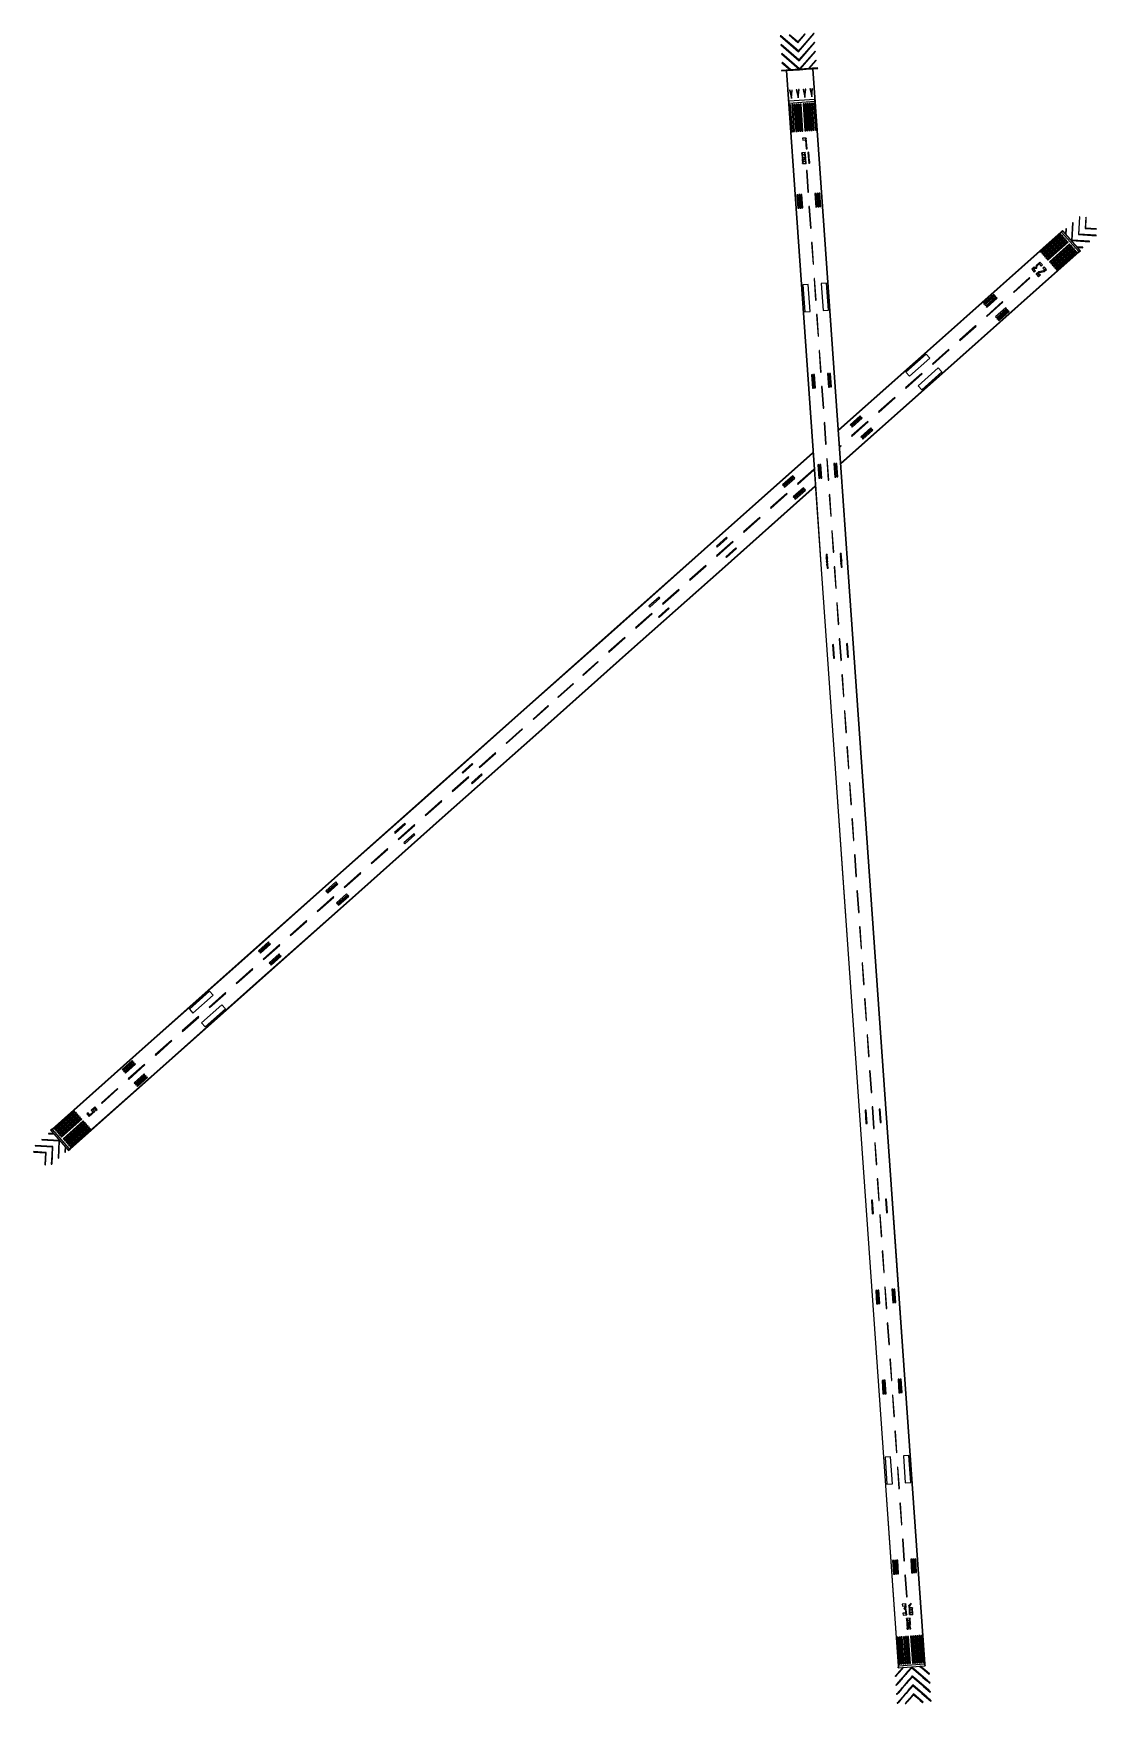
# Model space of a CAD drawing. Extents: x -9400 to 1633, y -9229 to 1165.
# Drawn here: x -4255 to 1633, y -8882 to 371 of the extents above; entities that cross this region are included whole.
import ezdxf

# ---------------------------------------------------------------- set-up
doc = ezdxf.new("R2010")
doc.units = 0

msp = doc.modelspace()

# ---------------------------------------------------------------- linework, layer by layer
at = {"layer": 'mg_to_dxf', "color": 251}
for points in [[(-18.89, 269.34), (69.23, 370.75), (65, 370.45), (-19.19, 273.57)], [(-19.19, 273.57), (-116.07, 357.76), (-120.3, 357.46), (-18.89, 269.34)], [(-15.69, 223.69), (-114.84, 309.85), (-116.8, 307.58), (-15.39, 219.46)], [(-22.68, 323.45), (-66.19, 361.25), (-70.42, 360.96), (-22.39, 319.22)], [(-22.39, 319.22), (19.35, 367.25), (15.12, 366.96), (-22.68, 323.45)], [(-15.39, 219.46), (72.73, 320.87), (70.47, 322.84), (-15.69, 223.69)], [(-111.34, 259.97), (-113.31, 257.7), (-15.1, 172.37), (-12.19, 173.82)], [(-64.97, 168.87), (-60.74, 169.17), (-107.84, 210.09), (-109.81, 207.83)], [(-12.19, 173.82), (-9.11, 172.79), (76.23, 271), (73.96, 272.96)], [(36.54, 175.99), (40.77, 176.28), (79.73, 221.12), (77.46, 223.09)], [(-86.92, 167.33), (-111.86, 165.58), (-111.65, 162.59), (-86.71, 164.34)], [(-83.72, 164.55), (-83.93, 167.54), (-86.92, 167.33), (-86.71, 164.34)], [(-44.98, -387.84), (-83.72, 164.55), (-86.71, 164.34), (-47.97, -388.05)], [(-64.97, 168.87), (-83.93, 167.54), (-83.72, 164.55)], [(-83.72, 164.55), (-47.8, 167.06), (-60.74, 169.17), (-64.97, 168.87)], [(-15.1, 172.37), (-60.74, 169.17), (-47.8, 167.06), (-11.89, 169.58)], [(-47.8, 167.06), (-11.89, 169.58), (24.02, 172.1)], [(-9.11, 172.79), (-12.19, 173.82), (-15.1, 172.37)], [(-11.89, 169.58), (-9.11, 172.79), (-15.1, 172.37)], [(-11.89, 169.58), (24.02, 172.1), (36.54, 175.99), (-9.11, 172.79)], [(24.02, 172.1), (59.93, 174.62), (40.77, 176.28), (36.54, 175.99)], [(59.93, 174.62), (59.72, 177.61), (40.77, 176.28)], [(62.71, 177.82), (59.72, 177.61), (59.93, 174.62), (62.92, 174.83)], [(101.66, -377.56), (62.92, 174.83), (59.93, 174.62), (98.67, -377.77)], [(87.86, 176.58), (87.65, 179.57), (62.71, 177.82), (62.92, 174.83)], [(71.82, 5.04), (-71.82, -5.04), (-71.12, -15.01), (72.52, -4.94)], [(-58.44, 29.23), (-64.87, 56.09), (-67.79, 55.39), (-57.16, 11.03)], [(-57.16, 11.03), (-52.83, 56.44), (-55.81, 56.73), (-58.44, 29.23)], [(-21.03, 31.86), (-27.47, 58.72), (-30.38, 58.02), (-19.75, 13.65)], [(-19.75, 13.65), (-15.42, 59.07), (-18.41, 59.35), (-21.03, 31.86)], [(16.38, 34.48), (9.94, 61.34), (7.02, 60.64), (17.65, 16.27)], [(17.65, 16.27), (21.99, 61.69), (19, 61.97), (16.38, 34.48)], [(53.79, 37.1), (47.35, 63.96), (44.43, 63.26), (55.06, 18.9)], [(55.06, 18.9), (59.4, 64.31), (56.41, 64.6), (53.79, 37.1)], [(-56.94, -174.41), (-51.2, -174.01), (-61.7, -24.38), (-67.43, -24.78)], [(-45.47, -173.61), (-39.73, -173.2), (-50.22, -23.57), (-55.96, -23.97)], [(-38.75, -22.77), (-44.49, -23.17), (-33.99, -172.8), (-28.26, -172.4)], [(-22.52, -172), (-16.79, -171.59), (-27.28, -21.96), (-33.02, -22.36)], [(-15.81, -21.16), (-21.54, -21.56), (-11.05, -171.19), (-5.31, -170.79)], [(0.42, -170.39), (6.16, -169.99), (-4.34, -20.35), (-10.07, -20.76)], [(17.63, -169.18), (23.36, -168.78), (12.87, -19.15), (7.14, -19.55)], [(29.1, -168.38), (34.84, -167.97), (24.34, -18.34), (18.61, -18.74)], [(40.57, -167.57), (46.31, -167.17), (35.81, -17.54), (30.08, -17.94)], [(47.29, -16.73), (41.55, -17.14), (52.04, -166.77), (57.78, -166.37)], [(58.76, -15.93), (53.02, -16.33), (63.52, -165.96), (69.25, -165.56)], [(74.99, -165.16), (80.72, -164.76), (70.23, -15.12), (64.49, -15.53)], [(24.67, -208.79), (4.72, -210.19), (5.42, -220.16), (20.38, -219.11)], [(20.38, -219.11), (23.88, -268.99), (28.86, -268.64), (24.67, -208.79)], [(19.29, -289.36), (-0.66, -290.76), (5.03, -300.38), (15, -299.68)], [(5.21, -324.43), (5.21, -324.43), (-0.66, -290.76), (1.47, -321.18)], [(6.36, -319.34), (6.36, -319.34), (-0.66, -290.76), (5.21, -324.43)], [(6.36, -319.34), (6.36, -319.34), (5.03, -300.38), (-0.66, -290.76)], [(1.96, -328.17), (1.96, -328.17), (7.06, -329.31), (5.21, -324.43)], [(3.54, -350.61), (3.54, -350.61), (7.06, -329.31), (1.96, -328.17)], [(7.83, -340.29), (7.83, -340.29), (7.06, -329.31), (3.54, -350.61)], [(17.8, -339.59), (7.83, -340.29), (3.54, -350.61), (23.49, -349.21)], [(7.06, -329.31), (6.36, -319.34), (5.21, -324.43)], [(17.03, -328.61), (16.33, -318.64), (6.36, -319.34), (7.06, -329.31)], [(15, -299.68), (20.36, -304.57), (19.29, -289.36)], [(21.42, -319.78), (20.36, -304.57), (15, -299.68), (16.33, -318.64)], [(16.33, -318.64), (16.68, -323.63), (18.18, -323.52), (21.42, -319.78)], [(21.91, -326.77), (18.18, -323.52), (16.68, -323.63), (17.03, -328.61)], [(23.49, -349.21), (21.91, -326.77), (17.03, -328.61), (17.8, -339.59)], [(42.74, -337.84), (39.24, -287.96), (34.25, -288.31), (38.45, -348.16)], [(38.45, -348.16), (43.44, -347.81), (42.74, -337.84)], [(45.3, -345.69), (44.73, -337.7), (42.74, -337.84), (43.44, -347.81)], [(-6.24, -940.23), (-44.98, -387.84), (-47.97, -388.05), (-9.23, -940.44)], [(28.78, -388.94), (25.79, -389.15), (34.18, -508.86), (37.18, -508.65)], [(140.4, -929.94), (101.66, -377.56), (98.67, -377.77), (137.41, -930.15)], [(-21.48, -522.78), (-27.46, -523.2), (-22.22, -598.02), (-16.23, -597.6)], [(-10.51, -522.01), (-16.49, -522.43), (-11.24, -597.25), (-5.26, -596.83)], [(-0.27, -596.48), (5.71, -596.06), (0.47, -521.24), (-5.52, -521.66)], [(77.54, -591.02), (83.52, -590.6), (78.28, -515.79), (72.29, -516.21)], [(89.25, -515.02), (83.26, -515.44), (88.51, -590.25), (94.5, -589.83)], [(99.48, -589.48), (105.47, -589.06), (100.22, -514.25), (94.24, -514.67)], [(48.17, -708.37), (51.17, -708.16), (42.77, -588.45), (39.78, -588.66)], [(1534.79, -741.18), (1540.4, -645.34), (1537.41, -645.17), (1531.62, -743.99)], [(1568.98, -710.77), (1572.16, -707.95), (1575.52, -650.41), (1572.7, -647.23)], [(778.84, -1317.17), (1438.94, -730.07), (1436.95, -727.83), (776.85, -1314.92)], [(1321.38, -838.64), (1325.2, -842.94), (1437.28, -743.25), (1433.46, -738.96)], [(1438.94, -730.07), (1446.41, -723.42), (1444.42, -721.18), (1436.95, -727.83)], [(1446.41, -723.42), (1438.94, -730.07), (1534.64, -837.67), (1542.11, -831.02)], [(1465.68, -711.8), (1462.69, -711.63), (1461.03, -739.86), (1463.85, -743.03)], [(1497.43, -774.4), (1503.04, -678.57), (1500.05, -678.4), (1494.26, -777.22)], [(1568.98, -710.77), (1632.52, -714.48), (1629.7, -711.31), (1572.16, -707.95)], [(56.76, -787.96), (53.77, -788.17), (62.17, -907.88), (65.16, -907.67)], [(1329.02, -847.24), (1332.84, -851.53), (1444.93, -751.85), (1441.11, -747.55)], [(1452.57, -760.44), (1448.75, -756.14), (1336.67, -855.83), (1340.49, -860.13)], [(1460.21, -769.03), (1456.39, -764.74), (1344.31, -864.42), (1348.13, -868.72)], [(1467.85, -777.63), (1464.03, -773.33), (1351.95, -873.02), (1355.77, -877.31)], [(1359.59, -881.61), (1363.41, -885.91), (1475.5, -786.22), (1471.68, -781.92)], [(1371.06, -894.5), (1374.88, -898.8), (1486.96, -799.11), (1483.14, -794.81)], [(1494.6, -807.7), (1490.78, -803.4), (1378.7, -903.09), (1382.52, -907.39)], [(1502.25, -816.29), (1498.43, -812), (1386.34, -911.68), (1390.16, -915.98)], [(1509.89, -824.89), (1506.07, -820.59), (1393.99, -920.28), (1397.81, -924.57)], [(1405.45, -933.17), (1517.53, -833.48), (1513.71, -829.18), (1401.63, -928.87)], [(1497.43, -774.4), (1494.26, -777.22), (1593.09, -783.01), (1593.26, -780.01)], [(1555.73, -816.24), (1555.9, -813.24), (1524.67, -811.41), (1527.49, -814.58)], [(1534.79, -741.18), (1531.62, -743.99), (1630.45, -749.78), (1630.63, -746.78)], [(1536.63, -839.91), (1544.11, -833.27), (1542.11, -831.02), (1534.64, -837.67)], [(876.53, -1427.01), (1536.63, -839.91), (1534.64, -837.67), (874.54, -1424.77)], [(1274.24, -936.11), (1285.03, -933.2), (1288.73, -929.92), (1286.94, -924.81)], [(1286.94, -924.81), (1288.73, -929.92), (1301.48, -930.62), (1296.79, -925.35)], [(1297.4, -915.51), (1296.79, -925.35), (1302.26, -917.88)], [(1301.48, -930.62), (1302.26, -917.88), (1296.79, -925.35)], [(1302.26, -917.88), (1314.92, -906.62), (1319.07, -896.24), (1297.4, -915.51)], [(1314.92, -906.62), (1324.89, -917.83), (1332.36, -911.18), (1319.07, -896.24)], [(1355.62, -937.33), (1342.33, -922.39), (1334.86, -929.04), (1344.35, -939.7)], [(1525.17, -842.07), (1521.35, -837.78), (1409.27, -937.46), (1413.09, -941.76)], [(32.5, -1492.61), (-6.24, -940.23), (-9.23, -940.44), (29.51, -1492.82)], [(70.76, -987.47), (67.76, -987.68), (76.16, -1107.39), (79.15, -1107.18)], [(137.2, -1012.88), (107.27, -1014.98), (117.76, -1164.61), (147.69, -1162.52)], [(179.14, -1482.33), (140.4, -929.94), (137.41, -930.15), (176.15, -1482.54)], [(1263.62, -984.36), (1261.63, -982.12), (1171.96, -1061.87), (1173.96, -1064.11)], [(1287.53, -951.06), (1295, -944.41), (1285.03, -933.2), (1274.24, -936.11)], [(1308.8, -959.93), (1315.53, -953.94), (1311.79, -949.55), (1297.5, -962.26)], [(1314.46, -966.28), (1308.8, -959.93), (1297.5, -962.26), (1310.79, -977.21)], [(1310.79, -977.21), (1322.75, -966.58), (1318.94, -962.3), (1314.46, -966.28)], [(1339.21, -944.27), (1311.79, -949.55), (1315.53, -953.94), (1342.92, -948.63)], [(1344.35, -939.7), (1339.21, -944.27), (1342.92, -948.63), (1355.62, -937.33)], [(16.01, -1171.75), (45.94, -1169.65), (35.45, -1020.02), (5.52, -1022.12)], [(1007.14, -1124.83), (1011.12, -1129.31), (1067.16, -1079.47), (1063.18, -1074.98)], [(1014.45, -1133.05), (1018.43, -1137.53), (1074.47, -1087.69), (1070.49, -1083.2)], [(1081.78, -1095.9), (1077.8, -1091.42), (1021.76, -1141.27), (1025.74, -1145.75)], [(84.75, -1186.98), (81.75, -1187.19), (90.15, -1306.9), (93.14, -1306.69)], [(1022.52, -1194.79), (1024.51, -1197.03), (1114.18, -1117.28), (1112.18, -1115.04)], [(1073.59, -1199.55), (1077.58, -1204.03), (1133.62, -1154.19), (1129.63, -1149.7)], [(1140.93, -1162.41), (1136.94, -1157.92), (1080.9, -1207.77), (1084.89, -1212.25)], [(1088.21, -1215.99), (1092.2, -1220.47), (1148.24, -1170.63), (1144.26, -1166.14)], [(873.08, -1327.7), (875.07, -1329.94), (964.74, -1250.2), (962.74, -1247.95)], [(104.14, -1506.41), (107.13, -1506.2), (98.74, -1386.49), (95.75, -1386.7)], [(203.18, -1825.14), (203.45, -1828.92), (778.84, -1317.17), (776.85, -1314.92)], [(723.63, -1460.62), (725.63, -1462.86), (815.29, -1383.11), (813.3, -1380.87)], [(216.17, -2010.32), (216.43, -2014.1), (876.53, -1427.01), (874.54, -1424.77)], [(576.16, -1505.46), (596.09, -1527.88), (708.18, -1428.19), (688.24, -1405.78)], [(71.24, -2045), (32.5, -1492.61), (29.51, -1492.82), (68.25, -2045.21)], [(64.7, -1594.38), (59.45, -1519.56), (53.47, -1519.98), (58.71, -1594.8)], [(69.69, -1594.03), (75.67, -1593.61), (70.42, -1518.79), (64.44, -1519.21)], [(147.5, -1588.57), (153.48, -1588.15), (148.23, -1513.34), (142.25, -1513.76)], [(159.21, -1512.57), (153.22, -1512.99), (158.47, -1587.8), (164.45, -1587.38)], [(217.88, -2034.71), (179.14, -1482.33), (176.15, -1482.54), (214.89, -2034.92)], [(574.19, -1593.53), (576.18, -1595.78), (665.85, -1516.03), (663.85, -1513.79)], [(756.03, -1481.99), (643.94, -1581.68), (663.88, -1604.1), (775.96, -1504.41)], [(118.13, -1705.92), (121.13, -1705.71), (112.73, -1586), (109.74, -1586.21)], [(424.74, -1726.45), (426.74, -1728.69), (516.4, -1648.94), (514.41, -1646.7)], [(267.23, -1797.62), (271.21, -1802.11), (327.26, -1752.26), (323.27, -1747.78)], [(274.54, -1805.84), (278.53, -1810.33), (334.57, -1760.48), (330.58, -1756)], [(132.12, -1905.43), (135.12, -1905.22), (126.72, -1785.51), (123.73, -1785.72)], [(275.3, -1859.37), (277.29, -1861.61), (366.96, -1781.86), (364.97, -1779.62)], [(326.37, -1864.13), (330.36, -1868.61), (386.4, -1818.77), (382.42, -1814.28)], [(389.73, -1822.5), (333.69, -1872.35), (337.67, -1876.83), (393.71, -1826.99)], [(217.52, -1914.77), (215.52, -1912.53), (209.68, -1917.73), (209.94, -1921.51)], [(61.91, -1954.81), (61.64, -1951.03), (-540.76, -2486.81), (-538.76, -2489.05)], [(94.43, -2018.34), (88.45, -2018.76), (93.69, -2093.57), (99.68, -2093.16)], [(105.4, -2017.57), (99.42, -2017.99), (104.67, -2092.81), (110.65, -2092.39)], [(146.12, -2104.94), (149.11, -2104.73), (140.71, -1985.02), (137.72, -1985.23)], [(183.21, -2012.11), (177.23, -2012.53), (182.47, -2087.35), (188.46, -2086.93)], [(194.19, -2011.34), (188.2, -2011.76), (193.45, -2086.58), (199.43, -2086.16)], [(256.62, -2587.1), (217.88, -2034.71), (214.89, -2034.92), (253.63, -2587.31)], [(-106.38, -2129.91), (-102.39, -2134.4), (-46.35, -2084.55), (-50.34, -2080.07)], [(-39.04, -2092.77), (-43.03, -2088.29), (-99.07, -2138.13), (-95.08, -2142.62)], [(68.07, -2047.69), (66.08, -2045.45), (-23.59, -2125.2), (-21.59, -2127.44)], [(109.98, -2597.38), (71.24, -2045), (68.25, -2045.21), (106.99, -2597.59)], [(-441.07, -2598.89), (74.89, -2139.99), (74.63, -2136.21), (-443.06, -2596.65)], [(-173.03, -2258.11), (-171.04, -2260.36), (-81.37, -2180.61), (-83.36, -2178.36)], [(12.79, -2151.06), (8.81, -2146.57), (-47.23, -2196.42), (-43.25, -2200.9)], [(20.11, -2159.28), (16.12, -2154.79), (-39.92, -2204.64), (-35.94, -2209.12)], [(160.11, -2304.45), (163.1, -2304.24), (154.71, -2184.53), (151.71, -2184.74)], [(-230.81, -2313.52), (-232.81, -2311.28), (-322.47, -2391.03), (-320.48, -2393.27)], [(174.1, -2503.96), (177.09, -2503.75), (168.7, -2384.04), (165.7, -2384.25)], [(-540.76, -2486.81), (-1056.72, -2945.7), (-1054.72, -2947.95), (-538.76, -2489.05)], [(-472.68, -2470.42), (-468.69, -2474.91), (-412.65, -2425.06), (-416.64, -2420.58)], [(-471.92, -2523.95), (-469.92, -2526.19), (-380.26, -2446.44), (-382.25, -2444.2)], [(-420.84, -2528.71), (-416.86, -2533.19), (-360.81, -2483.35), (-364.8, -2478.86)], [(-529.7, -2579.35), (-531.7, -2577.11), (-621.36, -2656.86), (-619.37, -2659.1)], [(135.71, -2535.47), (140.38, -2516.34), (134.4, -2516.76)], [(141.69, -2535.05), (140.38, -2516.34), (135.71, -2535.47)], [(137.02, -2554.17), (141.69, -2535.05), (135.71, -2535.47)], [(143.01, -2553.75), (141.69, -2535.05), (137.02, -2554.17)], [(138.33, -2572.88), (138.33, -2572.88), (143.01, -2553.75), (137.02, -2554.17)], [(138.33, -2572.88), (138.33, -2572.88), (144.32, -2572.46), (143.01, -2553.75)], [(138.33, -2572.88), (138.33, -2572.88), (145.63, -2591.16), (144.32, -2572.46)], [(138.33, -2572.88), (138.33, -2572.88), (139.64, -2591.58), (145.63, -2591.16)], [(182.69, -2583.55), (179.7, -2583.76), (188.09, -2703.47), (191.08, -2703.26)], [(212.21, -2511.31), (213.52, -2530.01), (218.19, -2510.89)], [(218.19, -2510.89), (213.52, -2530.01), (219.5, -2529.59)], [(219.5, -2529.59), (213.52, -2530.01), (214.83, -2548.72), (220.82, -2548.3)], [(214.83, -2548.72), (216.14, -2567.42), (220.82, -2548.3)], [(220.82, -2548.3), (216.14, -2567.42), (222.13, -2567)], [(216.14, -2567.42), (217.45, -2586.12), (223.44, -2585.7), (222.13, -2567)], [(295.36, -3139.49), (256.62, -2587.1), (253.63, -2587.31), (292.36, -3139.7)], [(-957.03, -3057.79), (-441.07, -2598.89), (-443.06, -2596.65), (-959.03, -3055.55)], [(148.72, -3149.77), (109.98, -2597.38), (106.99, -2597.59), (145.72, -3149.98)], [(-846.29, -2802.71), (-842.3, -2807.2), (-786.26, -2757.35), (-790.25, -2752.87)], [(-770.8, -2789.78), (-768.81, -2792.02), (-679.14, -2712.27), (-681.14, -2710.03)], [(-828.59, -2845.18), (-830.58, -2842.94), (-920.25, -2922.69), (-918.25, -2924.93)], [(-734.42, -2815.63), (-738.41, -2811.15), (-794.45, -2860.99), (-790.46, -2865.48)], [(196.68, -2783.06), (193.69, -2783.27), (202.08, -2902.98), (205.08, -2902.77)], [(-1056.72, -2945.7), (-1572.68, -3404.6), (-1570.69, -3406.85), (-1054.72, -2947.95)], [(-978.03, -2978.1), (-980.03, -2975.86), (-1069.69, -3055.61), (-1067.7, -3057.85)], [(169.38, -3015.54), (174.62, -3090.36), (180.61, -3089.94), (175.36, -3015.12)], [(216.07, -3102.49), (219.07, -3102.28), (210.67, -2982.57), (207.68, -2982.78)], [(252.43, -3084.9), (258.42, -3084.48), (253.17, -3009.66), (247.19, -3010.08)], [(-1472.99, -3516.69), (-957.03, -3057.79), (-959.03, -3055.55), (-1474.99, -3514.44)], [(-1129.47, -3108.77), (-1213.16, -3183.21), (-1211.16, -3185.45), (-1127.48, -3111.02)], [(334.1, -3691.87), (295.36, -3139.49), (292.36, -3139.7), (331.1, -3692.08)], [(-1264.96, -3233.3), (-1266.96, -3231.06), (-1350.65, -3305.49), (-1348.65, -3307.73)], [(187.46, -3702.16), (148.72, -3149.77), (145.72, -3149.98), (184.46, -3702.37)], [(224.66, -3182.08), (221.67, -3182.29), (230.07, -3302), (233.06, -3301.79)], [(-1572.68, -3404.6), (-2088.64, -3863.5), (-2086.65, -3865.74), (-1570.69, -3406.85)], [(-1402.45, -3355.58), (-1404.45, -3353.34), (-1488.13, -3427.77), (-1486.14, -3430.01)], [(238.66, -3381.59), (235.66, -3381.8), (244.06, -3501.51), (247.05, -3501.3)], [(-1988.96, -3975.59), (-1472.99, -3516.69), (-1474.99, -3514.44), (-1990.95, -3973.34)], [(-1547.91, -3480.94), (-1637.58, -3560.69), (-1635.58, -3562.93), (-1545.92, -3483.18)], [(252.65, -3581.1), (249.65, -3581.31), (258.05, -3701.02), (261.04, -3700.81)], [(-1881.44, -3723.38), (-1877.45, -3727.86), (-1821.41, -3678.02), (-1825.39, -3673.53)], [(-1695.36, -3616.1), (-1697.36, -3613.85), (-1787.02, -3693.6), (-1785.03, -3695.85)], [(372.83, -4244.26), (334.1, -3691.87), (331.1, -3692.08), (369.84, -4244.47)], [(-1936.47, -3826.52), (-1934.47, -3828.76), (-1844.81, -3749.01), (-1846.8, -3746.77)], [(-1769.57, -3736.3), (-1773.56, -3731.81), (-1829.6, -3781.66), (-1825.61, -3786.14)], [(226.19, -4254.54), (187.46, -3702.16), (184.46, -3702.37), (223.2, -4254.75)], [(266.64, -3780.61), (263.65, -3780.82), (272.04, -3900.53), (275.03, -3900.32)], [(-2088.64, -3863.5), (-2604.61, -4322.4), (-2602.61, -4324.64), (-2086.65, -3865.74)], [(-1994.25, -3881.93), (-1996.24, -3879.69), (-2085.91, -3959.44), (-2083.92, -3961.68)], [(-2504.92, -4434.48), (-1988.96, -3975.59), (-1990.95, -3973.34), (-2506.91, -4432.24)], [(-2255.04, -4055.66), (-2251.06, -4060.15), (-2195.02, -4010.3), (-2199, -4005.82)], [(-2235.35, -4092.35), (-2233.36, -4094.59), (-2143.69, -4014.84), (-2145.69, -4012.6)], [(-2143.18, -4068.59), (-2147.17, -4064.1), (-2203.21, -4113.95), (-2199.22, -4118.43)], [(280.63, -3980.12), (277.64, -3980.33), (286.03, -4100.04), (289.03, -4099.83)], [(-2384.8, -4225.27), (-2382.8, -4227.51), (-2293.14, -4147.76), (-2295.13, -4145.52)], [(264.93, -4806.93), (226.19, -4254.54), (223.2, -4254.75), (261.94, -4807.14)], [(300.02, -4299.54), (303.02, -4299.33), (294.62, -4179.63), (291.63, -4179.84)], [(411.57, -4796.64), (372.83, -4244.26), (369.84, -4244.47), (408.58, -4796.85)], [(-2604.61, -4322.4), (-3120.57, -4781.3), (-3118.57, -4783.54), (-2602.61, -4324.64)], [(-2575.94, -4334.37), (-2579.92, -4329.89), (-2635.96, -4379.73), (-2631.98, -4384.22)], [(-2628.65, -4387.95), (-2624.67, -4392.44), (-2568.63, -4342.59), (-2572.61, -4338.11)], [(-2442.58, -4280.67), (-2444.57, -4278.43), (-2534.24, -4358.18), (-2532.25, -4360.42)], [(-3020.88, -4893.38), (-2504.92, -4434.48), (-2506.91, -4432.24), (-3022.88, -4891.14)], [(-2592.02, -4413.59), (-2594.02, -4411.35), (-2683.68, -4491.1), (-2681.69, -4493.34)], [(-2576.82, -4446.24), (-2572.83, -4450.72), (-2516.79, -4400.88), (-2520.78, -4396.39)], [(-2509.48, -4409.1), (-2513.47, -4404.61), (-2569.51, -4454.46), (-2565.52, -4458.94)], [(308.61, -4379.14), (305.62, -4379.35), (314.02, -4499.06), (317.01, -4498.85)], [(-2833.13, -4624.01), (-2831.13, -4626.26), (-2741.47, -4546.51), (-2743.46, -4544.26)], [(322.61, -4578.65), (319.61, -4578.86), (328.01, -4698.56), (331, -4698.35)], [(-3009.57, -4712.02), (-3005.59, -4716.51), (-2949.54, -4666.66), (-2953.53, -4662.18)], [(-3002.26, -4720.24), (-2998.28, -4724.73), (-2942.23, -4674.88), (-2946.22, -4670.4)], [(-2982.57, -4756.93), (-2980.58, -4759.17), (-2890.91, -4679.42), (-2892.9, -4677.18)], [(-3120.57, -4781.3), (-3636.53, -5240.2), (-3634.54, -5242.44), (-3118.57, -4783.54)], [(-3132.01, -4889.85), (-3130.02, -4892.09), (-3040.35, -4812.34), (-3042.35, -4810.1)], [(-2950.43, -4778.53), (-2946.44, -4783.01), (-2890.4, -4733.17), (-2894.38, -4728.68)], [(-2883.09, -4741.39), (-2887.07, -4736.9), (-2943.12, -4786.75), (-2939.13, -4791.23)], [(303.67, -5359.31), (264.93, -4806.93), (261.94, -4807.14), (300.68, -5359.52)], [(336.6, -4778.16), (333.6, -4778.37), (342, -4898.08), (344.99, -4897.87)], [(450.31, -5349.03), (411.57, -4796.64), (408.58, -4796.85), (447.32, -5349.24)], [(-3536.84, -5352.28), (-3020.88, -4893.38), (-3022.88, -4891.14), (-3538.84, -5350.04)], [(-3259.8, -4957.33), (-3279.74, -4934.91), (-3391.82, -5034.6), (-3371.88, -5057.02)], [(-3281.46, -5022.76), (-3279.46, -5025), (-3189.8, -4945.25), (-3191.79, -4943.01)], [(355.99, -5097.58), (358.98, -5097.38), (350.59, -4977.67), (347.6, -4977.88)], [(-3339.24, -5078.17), (-3341.24, -5075.93), (-3430.9, -5155.68), (-3428.91, -5157.92)], [(-3324.04, -5110.82), (-3304.1, -5133.23), (-3192.01, -5033.55), (-3211.95, -5011.13)], [(369.98, -5297.1), (372.98, -5296.89), (364.58, -5177.18), (361.59, -5177.39)], [(-3636.53, -5240.2), (-4152.49, -5699.1), (-4150.5, -5701.34), (-3634.54, -5242.44)], [(-3580.35, -5288.59), (-3578.35, -5290.83), (-3488.69, -5211.08), (-3490.68, -5208.84)], [(-4054.8, -5808.94), (-4052.81, -5811.18), (-3536.84, -5352.28), (-3538.84, -5350.04)], [(-3764.1, -5368.38), (-3760.11, -5372.87), (-3704.07, -5323.02), (-3708.06, -5318.54)], [(-3756.79, -5376.6), (-3752.8, -5381.09), (-3696.76, -5331.24), (-3700.75, -5326.76)], [(-3689.45, -5339.46), (-3693.44, -5334.98), (-3749.48, -5384.82), (-3745.49, -5389.31)], [(-3729.79, -5421.51), (-3727.8, -5423.75), (-3638.13, -5344), (-3640.12, -5341.76)], [(342.41, -5911.7), (303.67, -5359.31), (300.68, -5359.52), (339.42, -5911.91)], [(489.05, -5901.42), (450.31, -5349.03), (447.32, -5349.24), (486.06, -5901.63)], [(-3637.62, -5397.75), (-3641.6, -5393.26), (-3697.64, -5443.1), (-3693.66, -5447.59)], [(-3690.33, -5451.32), (-3686.35, -5455.81), (-3630.3, -5405.96), (-3634.29, -5401.48)], [(-3679.04, -5464.03), (-3622.99, -5414.18), (-3626.98, -5409.7), (-3683.02, -5459.54)], [(375.58, -5376.9), (383.97, -5496.6), (386.97, -5496.4), (378.57, -5376.69)], [(-3879.23, -5554.42), (-3877.24, -5556.67), (-3787.57, -5476.92), (-3789.57, -5474.67)], [(-4025.13, -5601.55), (-4028.95, -5597.25), (-4141.03, -5696.94), (-4137.21, -5701.23)], [(-4133.39, -5705.53), (-4129.57, -5709.83), (-4017.49, -5610.14), (-4021.31, -5605.84)], [(-4125.75, -5714.12), (-4121.93, -5718.42), (-4009.84, -5618.73), (-4013.67, -5614.44)], [(-4118.11, -5722.72), (-4114.28, -5727.01), (-4002.2, -5627.33), (-4006.02, -5623.03)], [(-4110.46, -5731.31), (-4106.64, -5735.6), (-3994.56, -5635.92), (-3998.38, -5631.62)], [(-4102.82, -5739.9), (-4099, -5744.2), (-3986.92, -5644.51), (-3990.74, -5640.21)], [(-3952.38, -5608.11), (-3959.85, -5614.75), (-3946.56, -5629.7), (-3942.41, -5619.31)], [(-3925.97, -5604.69), (-3942.41, -5619.31), (-3946.56, -5629.7), (-3915.18, -5601.78)], [(-3935.94, -5593.49), (-3925.15, -5590.58), (-3919.17, -5585.26), (-3915.02, -5574.88)], [(-3925.97, -5604.69), (-3915.18, -5601.78), (-3925.15, -5590.58), (-3935.94, -5593.49)], [(-3919.17, -5585.26), (-3909.2, -5596.47), (-3901.73, -5589.82), (-3915.02, -5574.88)], [(361.44, -5668.49), (356.2, -5593.67), (350.21, -5594.09), (355.46, -5668.91)], [(397.97, -5696.11), (400.96, -5695.91), (392.56, -5576.2), (389.57, -5576.41)], [(434.01, -5588.21), (428.02, -5588.63), (433.27, -5663.45), (439.25, -5663.03)], [(-4171.59, -5722.77), (-4171.76, -5725.77), (-4140.53, -5727.6), (-4143.35, -5724.43)], [(-4152.49, -5699.1), (-4159.97, -5705.75), (-4157.97, -5707.99), (-4150.5, -5701.34)], [(-4054.8, -5808.94), (-4150.5, -5701.34), (-4157.97, -5707.99), (-4062.27, -5815.59)], [(-4091.36, -5752.79), (-4087.54, -5757.09), (-3975.45, -5657.4), (-3979.27, -5653.1)], [(-3967.81, -5665.99), (-3971.63, -5661.7), (-4083.71, -5761.38), (-4079.89, -5765.68)], [(-3960.17, -5674.59), (-3963.99, -5670.29), (-4076.07, -5769.98), (-4072.25, -5774.27)], [(-4068.43, -5778.57), (-4064.61, -5782.87), (-3952.52, -5683.18), (-3956.35, -5678.88)], [(-4060.79, -5787.16), (-4056.96, -5791.46), (-3944.88, -5691.77), (-3948.7, -5687.48)], [(-3937.24, -5700.37), (-3941.06, -5696.07), (-4053.14, -5795.76), (-4049.32, -5800.05)], [(-4184.84, -5828.24), (-4255.43, -5824.11), (-4252.61, -5827.28), (-4188.01, -5831.06)], [(-4246.31, -5789.23), (-4246.48, -5792.23), (-4150.65, -5797.83), (-4147.48, -5795.02)], [(-4110.12, -5761.79), (-4208.95, -5756), (-4209.12, -5759), (-4113.29, -5764.61)], [(-4184.84, -5828.24), (-4188.01, -5831.06), (-4191.8, -5895.66), (-4188.98, -5898.83)], [(-4153.27, -5893.84), (-4153.27, -5893.84), (-4150.65, -5797.83), (-4156.26, -5893.67)], [(-4147.48, -5795.02), (-4147.48, -5795.02), (-4150.65, -5797.83), (-4153.27, -5893.84)], [(-4150.65, -5797.83), (-4150.65, -5797.83), (-4147.48, -5795.02), (-4150.65, -5797.83)], [(-4115.91, -5860.61), (-4115.91, -5860.61), (-4113.29, -5764.61), (-4118.9, -5860.44)], [(-4110.12, -5761.79), (-4110.12, -5761.79), (-4113.29, -5764.61), (-4115.91, -5860.61)], [(-4113.29, -5764.61), (-4113.29, -5764.61), (-4110.12, -5761.79), (-4113.29, -5764.61)], [(-4081.54, -5827.21), (-4078.55, -5827.38), (-4076.89, -5799.15), (-4079.71, -5795.98)], [(-4054.8, -5808.94), (-4062.27, -5815.59), (-4060.28, -5817.83), (-4052.81, -5811.18)], [(406.56, -5775.71), (403.56, -5775.92), (411.96, -5895.63), (414.95, -5895.42)], [(381.15, -6464.09), (342.41, -5911.7), (339.42, -5911.91), (378.16, -6464.3)], [(527.79, -6453.8), (489.05, -5901.42), (486.06, -5901.63), (524.8, -6454.01)], [(420.55, -5975.22), (417.55, -5975.43), (425.95, -6095.13), (428.94, -6094.92)], [(390.44, -6167.68), (396.42, -6167.26), (391.18, -6092.45), (385.19, -6092.87)], [(468.25, -6162.23), (474.23, -6161.81), (468.98, -6086.99), (463, -6087.41)], [(439.94, -6294.65), (442.93, -6294.44), (434.54, -6174.73), (431.55, -6174.94)], [(448.53, -6374.24), (445.54, -6374.45), (453.93, -6494.15), (456.93, -6493.94)], [(419.89, -7016.47), (381.15, -6464.09), (378.16, -6464.3), (416.9, -7016.68)], [(566.53, -7006.19), (527.79, -6453.8), (524.8, -6454.01), (563.54, -7006.4)], [(414.44, -6667.23), (420.43, -6666.81), (415.18, -6591.99), (409.2, -6592.41)], [(425.42, -6666.46), (431.4, -6666.04), (426.16, -6591.22), (420.17, -6591.64)], [(467.92, -6693.67), (470.92, -6693.46), (462.52, -6573.75), (459.53, -6573.96)], [(503.23, -6661), (509.21, -6660.58), (503.96, -6585.76), (497.98, -6586.18)], [(514.2, -6660.23), (520.18, -6659.81), (514.94, -6584.99), (508.95, -6585.41)], [(481.92, -6893.17), (484.91, -6892.96), (476.51, -6773.26), (473.52, -6773.47)], [(458.63, -7568.86), (419.89, -7016.47), (416.9, -7016.68), (455.64, -7569.07)], [(495.91, -7092.69), (498.9, -7092.48), (490.51, -6972.77), (487.51, -6972.98)], [(605.27, -7558.57), (566.53, -7006.19), (563.54, -7006.4), (602.28, -7558.78)], [(450.16, -7090.77), (444.18, -7091.19), (449.42, -7166), (455.41, -7165.58)], [(461.13, -7090), (455.15, -7090.42), (460.4, -7165.23), (466.38, -7164.81)], [(538.2, -7159.77), (544.19, -7159.36), (538.94, -7084.54), (532.96, -7084.96)], [(549.18, -7159.01), (555.16, -7158.59), (549.92, -7083.77), (543.93, -7084.19)], [(501.5, -7172.49), (509.9, -7292.19), (512.89, -7291.98), (504.5, -7172.28)], [(523.89, -7491.7), (526.88, -7491.5), (518.49, -7371.79), (515.5, -7372)], [(497.37, -8121.24), (458.63, -7568.86), (455.64, -7569.07), (494.37, -8121.45)], [(490.87, -7513.95), (460.94, -7516.05), (471.43, -7665.69), (501.36, -7663.59)], [(532.48, -7571.3), (529.49, -7571.51), (537.88, -7691.21), (540.88, -7691)], [(592.62, -7506.82), (562.69, -7508.92), (573.18, -7658.55), (603.11, -7656.45)], [(644.01, -8110.96), (605.27, -7558.57), (602.28, -7558.78), (641.01, -8111.17)], [(546.47, -7770.81), (543.48, -7771.02), (551.87, -7890.72), (554.87, -7890.51)], [(565.87, -8090.23), (568.86, -8090.02), (560.46, -7970.32), (557.47, -7970.53)], [(536.11, -8673.63), (497.37, -8121.24), (494.37, -8121.45), (533.11, -8673.84)], [(508.41, -8164.32), (514.39, -8163.9), (509.15, -8089.08), (503.16, -8089.5)], [(520.12, -8088.32), (514.13, -8088.73), (519.38, -8163.55), (525.37, -8163.13)], [(531.09, -8087.55), (525.11, -8087.97), (530.35, -8162.78), (536.34, -8162.36)], [(608.9, -8082.09), (602.92, -8082.51), (608.16, -8157.33), (614.15, -8156.91)], [(619.87, -8081.32), (613.89, -8081.74), (619.14, -8156.56), (625.12, -8156.14)], [(630.11, -8155.79), (636.09, -8155.37), (630.85, -8080.55), (624.86, -8080.97)], [(679.75, -8663.56), (682.75, -8663.35), (644.01, -8110.96), (641.01, -8111.17)], [(574.46, -8169.83), (571.46, -8170.04), (579.86, -8289.75), (582.85, -8289.54)], [(597.47, -8340.75), (606.28, -8331.61), (605.81, -8324.9), (592.33, -8338.88)], [(576.66, -8329.95), (556.71, -8331.35), (557.41, -8341.33), (572.37, -8340.28)], [(575.17, -8380.18), (560.21, -8381.23), (560.91, -8391.2), (580.86, -8389.8)], [(571.41, -8354.38), (577.85, -8346.91), (572.72, -8345.21), (564.38, -8354.87)], [(578.83, -8360.88), (571.41, -8354.38), (564.38, -8354.87), (573.99, -8363.28)], [(577.85, -8346.91), (576.66, -8329.95), (572.37, -8340.28), (572.72, -8345.21)], [(580.86, -8389.8), (578.83, -8360.88), (573.99, -8363.28), (575.17, -8380.18)], [(599.74, -8408.53), (579.74, -8409.93), (585.43, -8419.56), (595.45, -8418.86)], [(579.89, -8410.46), (586.48, -8434.52), (579.74, -8409.93)], [(586.48, -8434.52), (586.48, -8434.52), (585.43, -8419.56), (579.74, -8409.93)], [(586.48, -8434.52), (586.48, -8434.52), (579.89, -8410.46), (583.99, -8469.4)], [(586.48, -8434.52), (586.48, -8434.52), (588.93, -8469.44), (585.43, -8419.56)], [(598.92, -8361.47), (598.22, -8351.5), (592.33, -8338.88), (595.82, -8388.75)], [(592.33, -8338.88), (598.22, -8351.5), (597.47, -8340.75)], [(602.19, -8443.44), (599.74, -8408.53), (595.45, -8418.86), (596.5, -8433.82)], [(595.82, -8388.75), (600.11, -8378.43), (598.92, -8361.47)], [(609.84, -8377.75), (600.11, -8378.43), (595.82, -8388.75), (615.77, -8387.36)], [(613.19, -8350.45), (598.22, -8351.5), (598.92, -8361.47), (608.65, -8360.79)], [(608.65, -8360.79), (609.84, -8377.75), (615.77, -8387.36), (613.19, -8350.45)], [(561.34, -8661.84), (567.08, -8661.43), (556.59, -8511.8), (550.85, -8512.2)], [(572.82, -8661.03), (578.55, -8660.63), (568.06, -8511), (562.32, -8511.4)], [(584.29, -8660.23), (590.02, -8659.83), (579.53, -8510.19), (573.79, -8510.59)], [(583.94, -8469.79), (587.18, -8444.5), (583.99, -8469.4)], [(588.93, -8469.44), (588.93, -8469.44), (587.18, -8444.5), (583.94, -8469.79)], [(586.48, -8434.52), (586.48, -8434.52), (583.99, -8469.4), (588.93, -8469.44)], [(588.93, -8469.44), (588.93, -8469.44), (583.99, -8469.4), (587.18, -8444.5)], [(595.76, -8659.42), (601.49, -8659.02), (591, -8509.39), (585.26, -8509.79)], [(586.48, -8434.52), (592.17, -8444.15), (597.5, -8443.77), (596.5, -8433.82)], [(587.18, -8444.5), (592.17, -8444.15), (586.48, -8434.52)], [(598.56, -8468.76), (603.89, -8468.39), (597.5, -8443.77), (592.17, -8444.15)], [(596.5, -8433.82), (597.5, -8443.77), (602.19, -8443.44)], [(612.97, -8658.22), (618.7, -8657.81), (608.21, -8508.18), (602.47, -8508.58)], [(624.44, -8657.41), (630.17, -8657.01), (619.68, -8507.38), (613.94, -8507.78)], [(635.91, -8656.61), (641.65, -8656.21), (631.15, -8506.57), (625.42, -8506.97)], [(642.62, -8505.77), (636.89, -8506.17), (647.38, -8655.8), (653.12, -8655.4)], [(658.85, -8655), (664.59, -8654.6), (654.1, -8504.96), (648.36, -8505.37)], [(670.33, -8654.19), (676.06, -8653.79), (665.57, -8504.16), (659.83, -8504.56)], [(533.64, -8513.41), (527.91, -8513.81), (538.4, -8663.45), (544.14, -8663.04)], [(549.87, -8662.64), (555.61, -8662.24), (545.11, -8512.61), (539.38, -8513.01)], [(536.11, -8673.63), (533.11, -8673.84), (533.81, -8683.82)], [(679.75, -8663.56), (536.11, -8673.63), (533.81, -8683.82), (683.45, -8673.32)], [(548.32, -8694.08), (537.88, -8706.09), (541.13, -8706.92)], [(552.06, -8694.35), (548.32, -8694.08), (541.13, -8706.92)], [(558.75, -8682.07), (548.32, -8694.08), (552.06, -8694.35), (562.98, -8681.77)], [(597.61, -8691.25), (586.6, -8703.92), (598.16, -8695.2)], [(587.39, -8707.59), (587.39, -8707.59), (598.16, -8695.2), (586.6, -8703.92)], [(608.63, -8678.57), (597.61, -8691.25), (608.93, -8682.8)], [(608.93, -8682.8), (597.61, -8691.25), (598.16, -8695.2)], [(621.31, -8689.58), (608.63, -8678.57), (608.93, -8682.8)], [(621.32, -8693.57), (621.31, -8689.58), (608.93, -8682.8)], [(633.98, -8700.6), (633.98, -8700.6), (621.31, -8689.58), (621.32, -8693.57)], [(633.98, -8700.6), (633.98, -8700.6), (621.32, -8693.57), (633.71, -8704.34)], [(654.27, -8675.37), (666.85, -8686.29), (658.51, -8675.07)], [(658.51, -8675.07), (666.85, -8686.29), (670.52, -8685.51)], [(666.85, -8686.29), (679.43, -8697.22), (670.52, -8685.51)], [(670.52, -8685.51), (679.43, -8697.22), (682.53, -8695.94)], [(682.53, -8695.94), (679.43, -8697.22), (692, -8708.15), (694.54, -8706.38)], [(683.45, -8673.32), (682.75, -8663.35), (679.75, -8663.56)], [(527.45, -8718.1), (517.01, -8730.11), (519.28, -8732.07)], [(530.2, -8719.5), (527.45, -8718.1), (519.28, -8732.07)], [(531.52, -8767.31), (520.51, -8779.98), (522.77, -8781.95), (533.54, -8769.56)], [(537.88, -8706.09), (527.45, -8718.1), (530.2, -8719.5), (541.13, -8706.92)], [(542.54, -8754.63), (531.52, -8767.31), (544.31, -8757.16)], [(544.31, -8757.16), (531.52, -8767.31), (533.54, -8769.56)], [(586.6, -8703.92), (586.6, -8703.92), (542.54, -8754.63), (565.85, -8732.38)], [(565.85, -8732.38), (565.85, -8732.38), (542.54, -8754.63), (555.08, -8744.77)], [(555.08, -8744.77), (555.08, -8744.77), (542.54, -8754.63), (544.31, -8757.16)], [(557.05, -8791.83), (569.35, -8782.25), (590.1, -8753.8)], [(558.58, -8794.65), (569.35, -8782.25), (557.05, -8791.83)], [(586.6, -8703.92), (586.6, -8703.92), (565.85, -8732.38), (576.62, -8719.98)], [(580.12, -8769.86), (580.12, -8769.86), (590.1, -8753.8), (569.35, -8782.25)], [(587.39, -8707.59), (587.39, -8707.59), (586.6, -8703.92), (576.62, -8719.98)], [(601.66, -8745.07), (601.66, -8745.07), (590.1, -8753.8), (580.12, -8769.86)], [(601.11, -8741.12), (601.11, -8741.12), (590.1, -8753.8), (601.66, -8745.07)], [(612.13, -8728.45), (612.13, -8728.45), (601.11, -8741.12), (601.66, -8745.07)], [(612.13, -8728.45), (612.13, -8728.45), (601.66, -8745.07), (612.42, -8732.68)], [(605.15, -8794.95), (605.15, -8794.95), (615.63, -8778.32), (604.61, -8791)], [(605.15, -8794.95), (605.15, -8794.95), (615.92, -8782.56), (615.63, -8778.32)], [(612.42, -8732.68), (612.42, -8732.68), (624.8, -8739.46), (612.13, -8728.45)], [(637.21, -8754.22), (637.21, -8754.22), (624.8, -8739.46), (612.42, -8732.68)], [(615.92, -8782.56), (615.92, -8782.56), (640.98, -8800.35), (615.63, -8778.32)], [(615.92, -8782.56), (615.92, -8782.56), (653.1, -8814.86), (640.98, -8800.35)], [(624.8, -8739.46), (624.8, -8739.46), (637.21, -8754.22), (637.48, -8750.48)], [(646.66, -8711.62), (646.66, -8711.62), (633.98, -8700.6), (633.71, -8704.34)], [(658.5, -8725.88), (658.5, -8725.88), (646.66, -8711.62), (633.71, -8704.34)], [(637.21, -8754.22), (637.21, -8754.22), (662.83, -8772.51), (637.48, -8750.48)], [(637.21, -8754.22), (637.21, -8754.22), (662, -8775.76), (662.83, -8772.51)], [(646.66, -8711.62), (646.66, -8711.62), (658.5, -8725.88), (659.34, -8722.63)], [(658.5, -8725.88), (658.5, -8725.88), (672.01, -8733.64), (659.34, -8722.63)], [(658.5, -8725.88), (658.5, -8725.88), (670.89, -8736.65), (672.01, -8733.64)], [(662.83, -8772.51), (662, -8775.76), (675.51, -8783.52)], [(662, -8775.76), (674.39, -8786.53), (675.51, -8783.52)], [(684.69, -8744.66), (672.01, -8733.64), (670.89, -8736.65)], [(683.29, -8747.42), (684.69, -8744.66), (670.89, -8736.65)], [(674.39, -8786.53), (686.79, -8797.29), (688.19, -8794.54), (675.51, -8783.52)], [(697.37, -8755.68), (684.69, -8744.66), (683.29, -8747.42)], [(695.68, -8758.19), (697.37, -8755.68), (683.29, -8747.42)], [(692, -8708.15), (704.58, -8719.08), (694.54, -8706.38)], [(694.54, -8706.38), (704.58, -8719.08), (706.54, -8716.81)], [(703.7, -8761.18), (703.7, -8761.18), (697.37, -8755.68), (695.68, -8758.19)], [(703.7, -8761.18), (703.7, -8761.18), (695.68, -8758.19), (708.08, -8768.96)], [(703.7, -8761.18), (703.7, -8761.18), (708.08, -8768.96), (710.04, -8766.69)], [(557.05, -8791.83), (557.05, -8791.83), (524.01, -8829.86), (537.04, -8819.43)], [(537.04, -8819.43), (537.04, -8819.43), (524.01, -8829.86), (526.27, -8831.83)], [(527.5, -8879.74), (527.5, -8879.74), (562.08, -8844.52), (571.56, -8829.03)], [(551.31, -8856.92), (551.31, -8856.92), (562.08, -8844.52), (527.5, -8879.74)], [(540.54, -8869.31), (540.54, -8869.31), (551.31, -8856.92), (527.5, -8879.74)], [(540.54, -8869.31), (540.54, -8869.31), (527.5, -8879.74), (529.77, -8881.71)], [(547.81, -8807.04), (547.81, -8807.04), (557.05, -8791.83), (537.04, -8819.43)], [(547.81, -8807.04), (547.81, -8807.04), (558.58, -8794.65), (557.05, -8791.83)], [(571.56, -8829.03), (571.56, -8829.03), (562.08, -8844.52), (572.85, -8832.13)], [(582.58, -8816.35), (571.56, -8829.03), (583.61, -8819.74)], [(583.61, -8819.74), (571.56, -8829.03), (572.85, -8832.13)], [(576.98, -8881.28), (587.59, -8869.07), (584.34, -8868.23), (572.74, -8881.58)], [(593.6, -8803.68), (593.6, -8803.68), (582.58, -8816.35), (583.61, -8819.74)], [(593.6, -8803.68), (593.6, -8803.68), (583.61, -8819.74), (594.38, -8807.34)], [(584.34, -8868.23), (587.59, -8869.07), (595.93, -8854.89)], [(587.59, -8869.07), (598.2, -8856.86), (595.93, -8854.89)], [(593.6, -8803.68), (593.6, -8803.68), (605.15, -8794.95), (604.61, -8791)], [(593.6, -8803.68), (593.6, -8803.68), (594.38, -8807.34), (605.15, -8794.95)], [(619.12, -8828.2), (619.12, -8828.2), (595.93, -8854.89), (619.42, -8832.43)], [(619.42, -8832.43), (619.42, -8832.43), (595.93, -8854.89), (598.2, -8856.86)], [(619.12, -8828.2), (619.12, -8828.2), (631.63, -8843.04), (632.47, -8839.8)], [(631.63, -8843.04), (631.63, -8843.04), (619.12, -8828.2), (619.42, -8832.43)], [(631.63, -8843.04), (631.63, -8843.04), (645.81, -8851.39), (632.47, -8839.8)], [(631.63, -8843.04), (631.63, -8843.04), (643.84, -8853.66), (645.81, -8851.39)], [(640.98, -8800.35), (640.98, -8800.35), (653.1, -8814.86), (653.66, -8811.37)], [(645.81, -8851.39), (643.84, -8853.66), (659.15, -8862.99)], [(643.84, -8853.66), (656.05, -8864.27), (659.15, -8862.99)], [(666.33, -8822.38), (653.66, -8811.37), (653.1, -8814.86), (665.5, -8825.63)], [(656.05, -8864.27), (668.27, -8874.88), (659.15, -8862.99)], [(659.15, -8862.99), (668.27, -8874.88), (672.5, -8874.58)], [(679.01, -8833.4), (666.33, -8822.38), (665.5, -8825.63), (677.89, -8836.4)], [(691.69, -8844.42), (691.69, -8844.42), (679.01, -8833.4), (677.89, -8836.4)], [(704.36, -8855.43), (704.36, -8855.43), (677.89, -8836.4), (715.07, -8868.71)], [(691.69, -8844.42), (691.69, -8844.42), (677.89, -8836.4), (704.36, -8855.43)], [(688.19, -8794.54), (688.19, -8794.54), (686.79, -8797.29), (700.86, -8805.55)], [(686.79, -8797.29), (686.79, -8797.29), (711.57, -8818.83), (700.86, -8805.55)], [(700.86, -8805.55), (700.86, -8805.55), (711.57, -8818.83), (707.2, -8811.06)], [(710.7, -8860.94), (710.7, -8860.94), (704.36, -8855.43), (715.07, -8868.71)], [(707.2, -8811.06), (707.2, -8811.06), (711.57, -8818.83), (713.54, -8816.57)], [(710.7, -8860.94), (710.7, -8860.94), (715.07, -8868.71), (717.04, -8866.45)]]:
    msp.add_3dface(points, dxfattribs=at)

doc.saveas('drawing.dxf')
